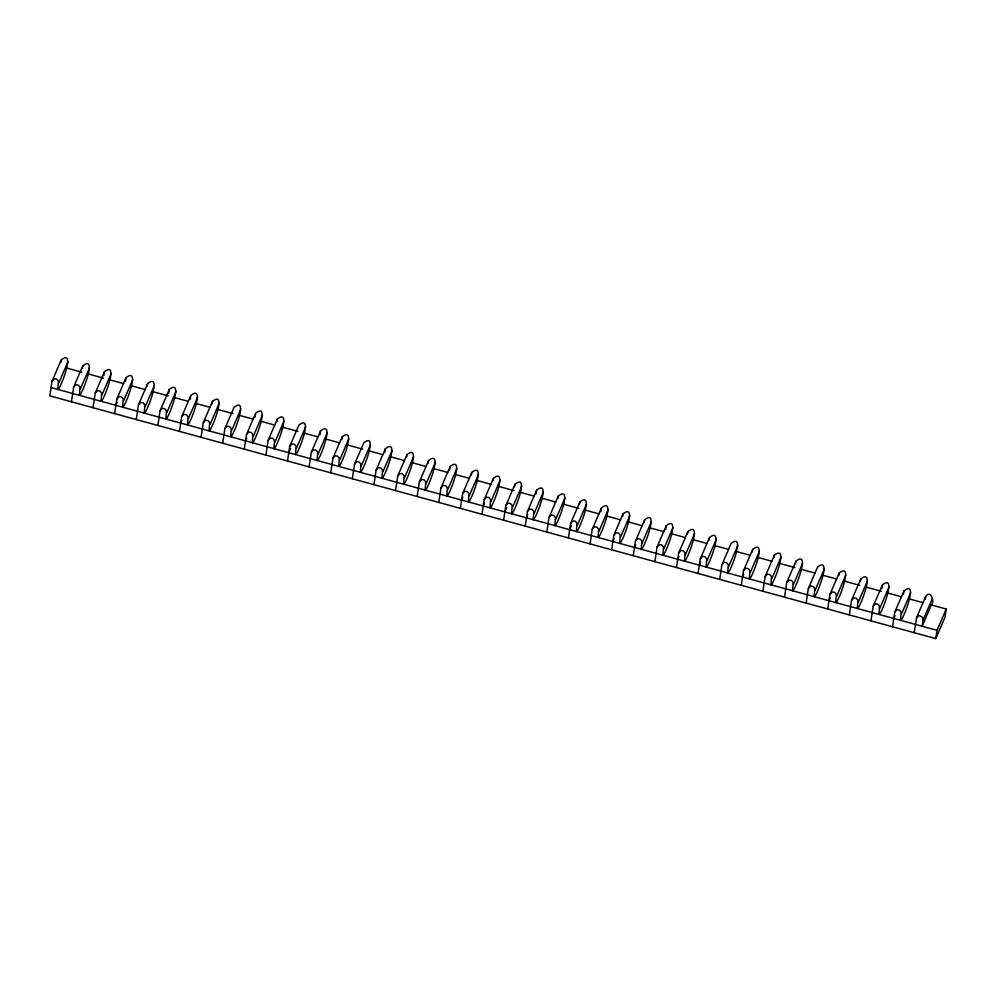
<?xml version="1.0" encoding="UTF-8"?>
<svg xmlns="http://www.w3.org/2000/svg" width="996" height="996" viewBox="0 0 996 996"><rect width="100%" height="100%" fill="white"/><g stroke="black" fill="none" stroke-linecap="round" stroke-linejoin="round"><path stroke-width="1.49" d="M52.016 381.231L61.217 359.942C76.692 347.567 59.673 390.818 57.805 389.424L58.415 381.194L56.672 379.127L54.27 378.804L52.016 381.231L49.8 395.848L935.767 638.598L944.967 617.308L946.2 609.029L931.36 604.97L922.172 626.26L923.118 619.91L922.333 617.196L919.433 615.528L916.731 617.221L914.166 632.684M71.413 401.762L73.629 387.145L75.87 384.73L78.286 385.054L80.029 387.12L79.419 395.337C81.274 396.744 98.305 353.493 82.817 365.856L73.629 387.145M93.014 407.688L95.243 393.071L97.484 390.644L99.899 390.967L101.629 393.047L101.032 401.264C102.887 402.658 119.918 359.407 104.431 371.782L95.243 393.071M114.627 413.601L116.843 398.998L119.097 396.57L121.5 396.894L123.243 398.96L122.633 407.177C124.5 408.584 141.519 365.333 126.044 377.696L116.843 398.998M136.24 419.528L138.456 404.911L140.697 402.496L143.113 402.807L144.856 404.886L144.246 413.103C146.101 414.498 163.132 371.247 147.645 383.622L138.456 404.911M157.841 425.454L160.07 410.838L162.311 408.41L164.726 408.734L166.457 410.8L165.859 419.03C167.714 420.424 184.746 377.173 169.258 389.548L160.07 410.838M179.454 431.368L181.67 416.751L183.924 414.336L186.327 414.66L188.07 416.726L187.46 424.943C189.327 426.338 206.346 383.099 190.871 395.462L181.67 416.751M201.068 437.294L203.284 422.678L205.525 420.25L207.94 420.573L209.683 422.64L209.073 430.87C210.928 432.264 227.96 389.013 212.472 401.388L203.284 422.678M222.668 443.208L224.897 428.591L227.138 426.176L229.553 426.5L231.284 428.566L230.686 436.783C232.541 438.19 249.573 394.939 234.085 407.302L224.897 428.591M244.281 449.134L246.498 434.517L248.751 432.09L251.154 432.413L252.897 434.493L252.287 442.71C254.154 444.104 271.173 400.853 255.698 413.228L246.498 434.517M265.895 455.048L268.111 440.444L270.352 438.016L272.767 438.34L274.51 440.406L273.9 448.636C275.755 450.03 292.787 406.779 277.299 419.142L268.111 440.444M287.495 460.974L289.724 446.357L291.965 443.942L294.38 444.253L296.111 446.333L295.513 454.55C297.368 455.944 314.4 412.693 298.912 425.068L289.724 446.357M309.109 466.9L311.325 452.284L313.578 449.856L315.981 450.18L317.724 452.246L317.114 460.476C318.981 461.87 336.001 418.619 320.525 430.994L311.325 452.284M330.722 472.814L332.938 458.197L335.179 455.782L337.594 456.106L339.337 458.172L338.727 466.389C340.582 467.784 357.614 424.545 342.126 436.908L332.938 458.197M352.323 478.74L354.551 464.124L356.792 461.696L359.207 462.02L360.938 464.099L360.34 472.316C362.195 473.71 379.227 430.459 363.739 442.834L354.551 464.124M373.936 484.654L376.152 470.037L378.405 467.622L380.808 467.946L382.551 470.012L381.941 478.229C383.809 479.636 400.828 436.385 385.352 448.748L376.152 470.037M395.549 490.58L397.765 475.964L400.006 473.536L402.421 473.859L404.164 475.939L403.554 484.156C405.409 485.55 422.441 442.299 406.953 454.674L397.765 475.964M417.15 496.494L419.378 481.89L421.619 479.462L424.035 479.786L425.765 481.852L425.168 490.082C427.023 491.476 444.054 448.225 428.566 460.588L419.378 481.89M438.763 502.42L440.979 487.803L443.232 485.388L445.635 485.699L447.378 487.779L446.768 495.996C448.636 497.39 465.655 454.139 450.18 466.514L440.979 487.803M460.376 508.346L462.592 493.73L464.833 491.302L467.249 491.626L468.992 493.692L468.381 501.922C470.237 503.316 487.268 460.065 471.78 472.44L462.592 493.73M481.977 514.26L484.205 499.643L486.446 497.228L488.862 497.552L490.592 499.619L489.995 507.836C491.85 509.23 508.881 465.991 493.394 478.354L484.205 499.643M503.59 520.186L505.806 505.57L508.06 503.142L510.462 503.466L512.205 505.545L511.595 513.762C513.463 515.156 530.482 471.905 515.007 484.28L505.806 505.57M525.203 526.1L527.419 511.483L529.66 509.068L532.076 509.392L533.819 511.458L533.209 519.675C535.064 521.082 552.095 477.831 536.607 490.194L527.419 511.483M546.804 532.026L549.033 517.41L551.274 514.982L553.689 515.306L555.419 517.385L554.822 525.602C556.677 526.996 573.708 483.745 558.221 496.12L549.033 517.41M568.417 537.94L570.633 523.336L572.887 520.908L575.29 521.232L577.033 523.298L576.423 531.528C578.29 532.922 595.309 489.671 579.834 502.046L570.633 523.336M590.03 543.866L592.247 529.25L594.488 526.834L596.903 527.158L598.646 529.225L598.036 537.442C599.891 538.836 616.922 495.597 601.435 507.96L592.247 529.25M611.631 549.792L613.86 535.176L616.101 532.748L618.516 533.072L620.247 535.138L619.649 543.368C621.504 544.762 638.536 501.511 623.048 513.886L613.86 535.176M633.244 555.706L635.46 541.089L637.714 538.674L640.117 538.998L641.86 541.065L641.25 549.282C643.117 550.688 660.136 507.437 644.661 519.8L635.46 541.089M654.858 561.632L657.074 547.016L659.315 544.588L661.73 544.912L663.473 546.991L662.863 555.208C664.718 556.602 681.75 513.351 666.262 525.726L657.074 547.016M676.458 567.546L678.687 552.942L680.928 550.514L683.343 550.838L685.074 552.905L684.476 561.122C686.331 562.528 703.363 519.277 687.875 531.64L678.687 552.942M698.072 573.472L700.288 558.856L702.541 556.428L704.944 556.752L706.687 558.831L706.077 567.048C707.944 568.442 724.963 525.191 709.488 537.566L700.288 558.856M719.685 579.398L721.901 564.782L724.142 562.354L726.557 562.678L728.3 564.744L727.69 572.974C729.545 574.368 746.577 531.117 731.089 543.492L721.901 564.782M741.285 585.312L743.514 570.696L745.755 568.28L748.17 568.604L749.901 570.671L749.303 578.888C751.158 580.282 768.19 537.043 752.702 549.406L743.514 570.696M762.899 591.238L765.115 576.622L767.368 574.194L769.771 574.518L771.514 576.584L770.904 584.814C772.772 586.208 789.791 542.957 774.315 555.332L765.115 576.622M784.512 597.152L786.728 582.536L788.969 580.12L791.384 580.444L793.127 582.511L792.517 590.728C794.372 592.134 811.404 548.883 795.916 561.246L786.728 582.536M806.113 603.078L808.341 588.462L810.582 586.034L812.997 586.358L814.728 588.437L814.13 596.654C815.985 598.048 833.017 554.797 817.529 567.172L808.341 588.462M827.726 608.992L829.942 594.388L832.195 591.96L834.598 592.284L836.341 594.351L835.731 602.58C837.599 603.974 854.618 560.723 839.142 573.086L829.942 594.388M849.339 614.918L851.555 600.302L853.796 597.886L856.211 598.198L857.954 600.277L857.344 608.494C859.199 609.888 876.231 566.637 860.743 579.012L851.555 600.302M870.94 620.844L873.168 606.228L875.409 603.8L877.825 604.124L879.555 606.191L878.958 614.42C880.813 615.814 897.844 572.563 882.356 584.938L873.168 606.228M892.553 626.758L894.769 612.142L897.023 609.726L899.425 610.05L901.168 612.117L900.558 620.334C902.426 621.728 919.445 578.489 903.97 590.852L894.769 612.142M931.36 604.97C935.481 600.899 929.791 589.01 925.57 596.778L916.382 618.068M935.767 638.598L937.012 630.319L946.2 609.029M60.818 362.469L61.217 359.942M82.431 368.396L82.817 365.856M103.845 375.579L104.431 371.782M125.446 381.505L126.044 377.696M147.259 386.162L147.645 383.622M168.673 393.345L169.258 389.548M190.273 399.272L190.672 396.732M212.086 403.915L212.472 401.388M255.101 417.025L255.499 414.498M276.913 421.682L277.299 419.142M319.928 434.791L320.525 430.994M341.74 439.448L342.126 436.908M384.755 452.558L385.352 448.748M406.567 457.201L406.953 454.674M428.168 463.128L428.566 460.588M449.582 470.311L450.18 466.514M471.394 474.968L471.78 472.44M492.995 480.894L493.394 478.354M514.608 486.807L515.007 484.28M536.022 494.004L536.607 490.194M557.822 498.66L558.221 496.12M579.435 504.574L579.834 502.046M600.849 511.757L601.435 507.96M622.649 516.414L623.048 513.886M644.263 522.34L644.661 519.8M665.677 529.523L666.262 525.726M687.477 534.18L687.875 531.64M709.09 540.106L709.488 537.566M752.304 551.946L752.702 549.406M773.917 557.86L774.315 555.332M795.53 563.786L795.916 561.246M838.744 575.626L839.142 573.086M860.357 581.552L860.743 579.012M881.771 588.736L882.356 584.938M903.372 594.662L903.97 590.852M925.184 599.306L925.57 596.778M58.752 383.074L67.952 361.785M80.365 389L89.553 367.698M101.978 394.914L111.166 373.625M115.86 405.322L117.092 402.484M123.579 400.84L132.779 379.551M145.192 406.754L154.38 385.464M166.805 412.68L175.993 391.391M180.687 423.088L181.919 420.25M188.406 418.594L197.606 397.304M210.019 424.52L219.207 403.231M231.632 430.446L240.82 409.157M245.514 440.855L246.747 438.016M253.233 436.36L262.434 415.071M274.846 442.286L284.034 420.997M288.74 452.694L290.571 448.437M296.459 448.2L305.648 426.911M318.06 454.126L327.261 432.837M339.673 460.04L348.861 438.75M361.287 465.966L370.475 444.677M382.887 471.892L392.088 450.603M404.5 477.806L413.689 456.517M426.114 483.732L435.302 462.443M447.714 489.646L456.915 468.357M461.609 500.067L462.829 497.228M469.328 495.572L478.516 474.283M483.222 505.98L484.442 503.142M490.941 501.498L500.129 480.197M504.823 511.907L506.665 507.649M512.542 507.412L521.742 486.123M526.436 517.82L527.656 514.982M534.155 513.338L543.343 492.049M555.768 519.252L564.956 497.963M569.65 529.673L571.492 525.415M577.369 525.178L586.569 503.889M598.982 531.092L608.17 509.803M612.876 541.513L614.096 538.674M620.595 537.018L629.783 515.729M634.477 547.427L635.709 544.588M642.196 542.945L651.396 521.643M663.809 548.858L672.997 527.569M677.703 559.266L678.923 556.428M685.422 554.784L694.61 533.495M699.304 565.193L700.537 562.354M707.023 560.698L716.224 539.409M728.636 566.624L737.824 545.335M742.53 577.033L743.751 574.194M750.249 572.538L759.438 551.249M771.85 578.464L781.051 557.175M793.463 584.391L802.652 563.101M815.077 590.304L824.265 569.015M828.958 600.725L830.191 597.874M836.677 596.231L845.878 574.941M858.291 602.144L867.479 580.855M879.904 608.07L889.092 586.781M893.786 618.479L895.018 615.64M901.505 613.984L910.705 592.695M923.118 619.91L932.306 598.621M67.006 368.134L81.834 372.193M88.607 374.048L103.447 378.119M110.22 379.974L123.579 383.634M131.833 385.888L145.179 389.548M153.434 391.814L168.274 395.885M175.047 397.74L188.406 401.388M196.66 403.654L210.007 407.314M218.261 409.58L233.101 413.639M239.874 415.494L253.233 419.154M261.487 421.42L274.834 425.08M283.088 427.334L297.929 431.405M304.701 433.26L318.06 436.92M326.315 439.186L339.661 442.834M347.915 445.1L362.756 449.171M369.528 451.026L382.875 454.686M391.142 456.94L404.488 460.6M412.742 462.866L426.101 466.526M434.356 468.78L447.702 472.44M455.969 474.706L469.315 478.366M477.57 480.632L490.928 484.293M499.183 486.546L514.023 490.617M520.796 492.472L534.142 496.133M542.397 498.386L555.756 502.046M564.01 504.312L578.85 508.371M585.623 510.238L598.97 513.886M607.224 516.152L620.583 519.812M628.837 522.078L642.183 525.739M650.45 527.992L663.797 531.652M672.051 533.918L685.41 537.579M693.664 539.832L707.011 543.492M715.277 545.758L728.624 549.419M736.878 551.684L750.237 555.332M758.491 557.598L771.838 561.258M780.105 563.524L794.933 567.583M801.705 569.438L815.064 573.098M823.318 575.364L836.665 579.025M844.932 581.278L859.76 585.349M866.532 587.204L881.373 591.275M888.146 593.13L901.492 596.778M909.759 599.044L923.105 602.705M51.033 387.569L937.012 630.319"/></g></svg>
